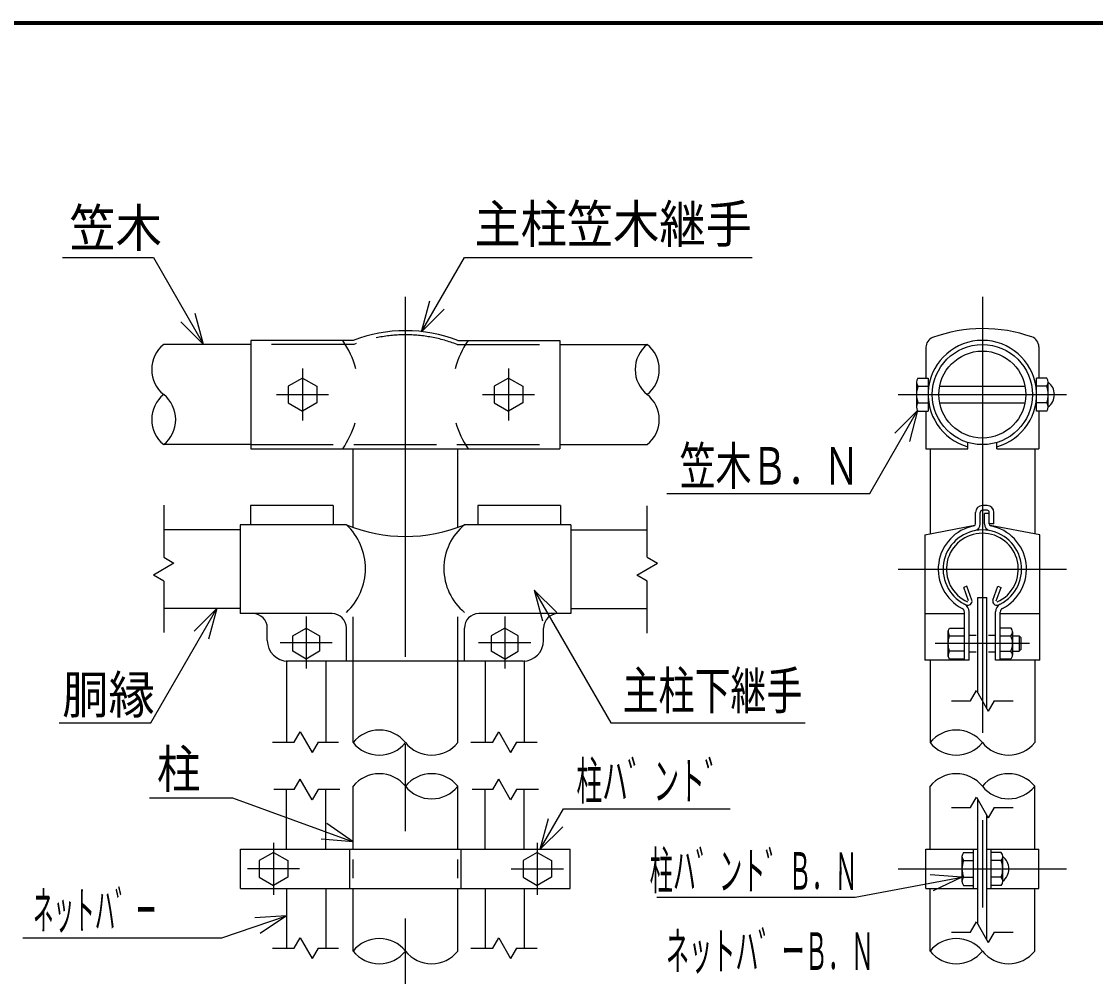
# Model space of a CAD drawing. Units: millimetres, scale not verified. Extents: x -4425 to 4425, y -3150 to 3150.
# Drawn here: x 975 to 2539, y 1534 to 2925 of the extents above; entities that cross this region are included whole.
import ezdxf
from ezdxf.enums import TextEntityAlignment as Align

# ---------------------------------------------------------------- set-up
doc = ezdxf.new("R2010")
doc.units = ezdxf.units.MM
doc.header["$LTSCALE"] = 20
doc.linetypes.add('DASHED', pattern=[7.5, 6, -1.5])
doc.linetypes.add('USER1', pattern=[50.8, 31.75, -6.35, 6.35, -6.35])
doc.layers.add('0-0_1', color=7, linetype='Continuous', lineweight=25)
doc.layers.add('0-5_WAKU', color=7, linetype='Continuous', lineweight=25)
doc.styles.add('ＭＳ ゴシック', font='')
doc.styles.get('ＭＳ ゴシック').set_extended_font_data('MS Gothic')

msp = doc.modelspace()

# ---------------------------------------------------------------- linework, layer by layer
at = {"layer": '0-0_1', "color": 2}
for p, q in [((1035.05, 2581.22), (1167.24, 2581.22)), ((1167.24, 2581.22), (1240.3, 2454.69)), ((1557.72, 2473.25), (1620.05, 2581.22)), ((1620.05, 2581.22), (2039.31, 2581.22)), ((1557.72, 2473.25), (1569.77, 2518.25)), ((1557.72, 2473.25), (1590.66, 2506.2)), ((1240.3, 2454.69), (1207.36, 2487.63)), ((1240.3, 2454.69), (1228.24, 2499.69)), ((2210.21, 2237.66), (2279.99, 2358.51)), ((2279.99, 2358.51), (2247.04, 2325.57)), ((2279.99, 2358.51), (2267.93, 2313.51)), ((1914.69, 2237.66), (2210.21, 2237.66)), ((1886.24, 2144.86), (1886.24, 2219.89)), ((1886.24, 2144.86), (1901.24, 2136.2)), ((1197.25, 2136.2), (1167.25, 2118.88)), ((1871.24, 2118.88), (1901.24, 2136.2)), ((1182.25, 2110.22), (1167.25, 2118.88)), ((1886.24, 2110.22), (1871.24, 2118.88)), ((1182.25, 2110.22), (1182.25, 2035.18)), ((1721.82, 2097.21), (1833.43, 1903.91)), ((1721.82, 2097.21), (1754.77, 2064.27)), ((1721.82, 2097.21), (1733.88, 2052.21)), ((1886.24, 2034.24), (1886.24, 2110.22)), ((1163.64, 1903.91), (1259.75, 2070.39)), ((1259.75, 2070.39), (1226.81, 2037.45)), ((1259.75, 2070.39), (1247.69, 2025.39)), ((2356.92, 1935.65), (2365.58, 1950.65)), ((2365.58, 1950.65), (2382.91, 1920.65)), ((2329.25, 1935.65), (2356.92, 1935.65)), ((2391.57, 1935.65), (2382.91, 1920.65)), ((2391.57, 1935.65), (2419.25, 1935.65)), ((1029.87, 1903.91), (1163.64, 1903.91)), ((1833.43, 1903.91), (2116.07, 1903.91)), ((1372.43, 1875.65), (1381.09, 1890.65)), ((1381.09, 1890.65), (1398.41, 1860.65)), ((1340.67, 1875.65), (1372.43, 1875.65)), ((1407.07, 1875.65), (1398.41, 1860.65)), ((1407.07, 1875.65), (1437, 1875.65)), ((1629.67, 1875.65), (1661.43, 1875.65)), ((1696.07, 1875.65), (1687.41, 1860.65)), ((1696.07, 1875.65), (1726, 1875.65)), ((1372.43, 1806.65), (1381.09, 1821.65)), ((1398.41, 1791.65), (1381.09, 1821.65)), ((1661.43, 1806.65), (1670.09, 1821.65)), ((1687.41, 1791.65), (1670.09, 1821.65)), ((1372.42, 1806.65), (1342.49, 1806.65)), ((1407.07, 1806.65), (1398.41, 1791.65)), ((1438.82, 1806.65), (1407.07, 1806.65)), ((1661.43, 1806.65), (1631.49, 1806.65)), ((1696.07, 1806.65), (1687.41, 1791.65)), ((1727.82, 1806.65), (1696.07, 1806.65)), ((1161.66, 1794.43), (1282.27, 1794.43)), ((1282.27, 1794.43), (1458.05, 1730.46)), ((2356.92, 1780.41), (2365.58, 1795.41)), ((2365.58, 1795.41), (2382.91, 1765.41)), ((1730.43, 1719.65), (1764.52, 1778.68)), ((1764.52, 1778.68), (2007.01, 1778.68)), ((2329.25, 1780.41), (2356.92, 1780.41)), ((2391.57, 1780.41), (2382.91, 1765.41)), ((2391.57, 1780.41), (2419.25, 1780.41)), ((1458.04, 1730.46), (1419.88, 1757.18)), ((1730.43, 1719.65), (1742.49, 1764.65)), ((1730.43, 1719.65), (1763.38, 1752.59)), ((1458.05, 1730.46), (1411.63, 1734.52)), ((2189.24, 1650.06), (2344.59, 1679.05)), ((2344.59, 1679.05), (2298.14, 1682.65)), ((2344.59, 1679.05), (2302.56, 1658.94)), ((1900.47, 1650.06), (2189.24, 1650.06)), ((1267.09, 1590.79), (1361.25, 1622.85)), ((1361.25, 1622.85), (1314.76, 1619.76)), ((1361.25, 1622.85), (1322.53, 1596.93)), ((2356.92, 1599.17), (2365.58, 1614.17)), ((2365.58, 1614.17), (2382.91, 1584.17)), ((2329.25, 1599.17), (2356.92, 1599.17)), ((2391.57, 1599.17), (2382.91, 1584.17)), ((2391.57, 1599.17), (2419.25, 1599.17)), ((976.93, 1590.79), (1267.09, 1590.79)), ((1372.43, 1575.65), (1381.09, 1590.65)), ((1381.09, 1590.65), (1398.41, 1560.65)), ((1661.43, 1575.65), (1670.09, 1590.65)), ((1670.09, 1590.65), (1687.41, 1560.65)), ((1340.67, 1575.65), (1372.43, 1575.65)), ((1407.07, 1575.65), (1398.41, 1560.65)), ((1407.07, 1575.65), (1437, 1575.65)), ((1629.67, 1575.65), (1661.43, 1575.65)), ((1696.07, 1575.65), (1687.41, 1560.65)), ((1696.07, 1575.65), (1726, 1575.65))]:
    msp.add_line(p, q, dxfattribs=at)
at = {"layer": '0-0_1', "color": 3, "linetype": 'USER1'}
for p, q in [((1534.24, 983.91), (1534.24, 2524.03)), ((2374.25, 2524.03), (2374.25, 986.99)), ((1384.24, 2419.76), (1384.24, 2343.82)), ((1684.25, 2419.76), (1684.25, 2343.82)), ((1346.28, 2381.79), (1422.21, 2381.79)), ((1646.28, 2381.79), (1722.21, 2381.79)), ((2251.82, 2381.79), (2496.67, 2381.79)), ((2251.82, 2127.54), (2496.67, 2127.54)), ((1389.75, 2058.65), (1389.75, 1982.71)), ((1678.75, 2058.65), (1678.75, 1982.71)), ((1351.78, 2020.68), (1427.72, 2020.68)), ((1640.78, 2020.68), (1716.71, 2020.68)), ((2443.07, 2019.25), (2305.42, 2019.25)), ((1342.24, 1729.12), (1342.24, 1653.18)), ((1726.24, 1729.12), (1726.24, 1653.18)), ((1380.21, 1691.15), (1304.28, 1691.15)), ((1688.28, 1691.15), (1764.21, 1691.15)), ((2251.82, 1691.15), (2496.67, 1691.15))]:
    msp.add_line(p, q, dxfattribs=at)
at = {"layer": '0-0_1'}
for p, q in [((1309.24, 2460.69), (1309.24, 2302.89)), ((1458.04, 2460.69), (1309.24, 2460.69)), ((1610.45, 2460.69), (1759.24, 2460.69)), ((1759.24, 2460.69), (1759.24, 2302.89)), ((1309.24, 2454.69), (1182.25, 2454.69)), ((1759.24, 2454.69), (1886.24, 2454.69)), ((2292.05, 2450.66), (2292.05, 2405.79)), ((2456.44, 2451.47), (2456.44, 2405.79)), ((1384.25, 2405.79), (1363.46, 2393.79)), ((1363.46, 2393.79), (1363.46, 2369.79)), ((1384.25, 2405.79), (1405.03, 2393.79)), ((1405.03, 2393.79), (1405.03, 2369.79)), ((1684.25, 2405.79), (1663.46, 2393.79)), ((1663.46, 2393.79), (1663.46, 2369.79)), ((1684.25, 2405.79), (1705.03, 2393.79)), ((1705.03, 2393.79), (1705.03, 2369.79)), ((2278.44, 2399.79), (2278.44, 2363.79)), ((2280.5, 2405.79), (2295.35, 2405.79)), ((2280.5, 2393.79), (2296.3, 2393.79)), ((2295.35, 2405.79), (2295.35, 2357.79)), ((2312.09, 2393.79), (2436.4, 2393.79)), ((2467.99, 2393.79), (2452.19, 2393.79)), ((2453.14, 2357.79), (2453.14, 2405.79)), ((2467.99, 2405.79), (2453.14, 2405.79)), ((2470.05, 2363.79), (2470.05, 2399.79)), ((1363.46, 2369.79), (1384.25, 2357.79)), ((1405.03, 2369.79), (1384.24, 2357.79)), ((1663.46, 2369.79), (1684.25, 2357.79)), ((1705.03, 2369.79), (1684.25, 2357.79)), ((2280.5, 2369.79), (2296.3, 2369.79)), ((2312.09, 2369.79), (2436.4, 2369.79)), ((2467.99, 2369.79), (2452.19, 2369.79)), ((2280.5, 2357.79), (2295.35, 2357.79)), ((2292.05, 2357.79), (2292.05, 2302.89)), ((2467.99, 2357.79), (2453.14, 2357.79)), ((2456.44, 2357.79), (2456.44, 2302.89)), ((1309.24, 2308.89), (1182.25, 2308.89)), ((1309.24, 2302.89), (1759.24, 2302.89)), ((1458.04, 2189.2), (1458.04, 2302.89)), ((1610.45, 2189.2), (1610.45, 2302.89)), ((1759.24, 2308.89), (1886.24, 2308.89)), ((2292.05, 2302.89), (2353.25, 2302.89)), ((2298.04, 2302.89), (2298.04, 2178.96)), ((2353.25, 2302.89), (2353.25, 2311.98)), ((2395.24, 2302.89), (2395.24, 2311.98)), ((2395.24, 2302.89), (2456.44, 2302.89)), ((2450.45, 2302.89), (2450.45, 2178.86)), ((1428.97, 2220.18), (1308.65, 2220.18)), ((1308.65, 2220.18), (1308.65, 2192.21)), ((1428.97, 2220.18), (1428.97, 2192.21)), ((1759.84, 2220.18), (1639.52, 2220.18)), ((1639.52, 2220.18), (1639.52, 2192.21)), ((1759.84, 2220.18), (1759.84, 2192.21)), ((2364.32, 2193.51), (2364.32, 2210.26)), ((2371.24, 2193.35), (2371.24, 2210.26)), ((2381.16, 2220.18), (2374.25, 2220.18)), ((2381.16, 2213.26), (2374.25, 2213.26)), ((2384.17, 2208.75), (2377.25, 2208.75)), ((2377.25, 2193.36), (2377.25, 2208.75)), ((2384.17, 2193.51), (2384.17, 2210.25)), ((2391.09, 2193.71), (2391.09, 2210.25)), ((1448.35, 2192.19), (1293.61, 2192.21)), ((1293.61, 2192.21), (1293.61, 2062.87)), ((1774.88, 2192.21), (1620.14, 2192.21)), ((1774.88, 2192.21), (1774.88, 2062.87)), ((2290.32, 2177.49), (2363.44, 2191.38)), ((2391.09, 2193.71), (2384.17, 2193.71)), ((2458.17, 2177.42), (2385.44, 2191.05)), ((1293.61, 2184.69), (1182.25, 2184.69)), ((1774.88, 2184.69), (1886.24, 2184.69)), ((2290.32, 2177.49), (2290.32, 2127.54)), ((2458.17, 2127.54), (2458.17, 2177.42)), ((2290.32, 2127.54), (2290.32, 1995.19)), ((2458.17, 1995.19), (2458.17, 2127.54)), ((2351.61, 2102.74), (2347.09, 2101.09)), ((2354.31, 2081.27), (2347.09, 2101.09)), ((2359.06, 2082.27), (2351.61, 2102.73)), ((2389.43, 2082.27), (2396.88, 2102.73)), ((2394.19, 2081.27), (2401.4, 2101.09)), ((2396.88, 2102.74), (2401.4, 2101.09)), ((2367.5, 1947.34), (2367.5, 2086.14)), ((2367.5, 2086.14), (2380.99, 2086.14)), ((2380.99, 1923.96), (2380.99, 2086.14)), ((1293.61, 2070.39), (1182.25, 2070.39)), ((1774.88, 2070.39), (1886.24, 2070.39)), ((2348.23, 1995.19), (2348.23, 2065.03)), ((2355.14, 1995.19), (2355.14, 2065.2)), ((2393.35, 1995.19), (2393.34, 2065.2)), ((2400.26, 1995.19), (2400.26, 2065.03)), ((1427.31, 2062.87), (1293.61, 2062.87)), ((1458.04, 1875.02), (1458.04, 2058.39)), ((1610.45, 1875.02), (1610.45, 2058.39)), ((1774.88, 2062.87), (1641.18, 2062.87)), ((2290.32, 2062.87), (2348.23, 2062.87)), ((2400.26, 2062.87), (2458.17, 2062.87)), ((1333.11, 2023.76), (1333.11, 2041.81)), ((1370.19, 2030.54), (1389.75, 2041.83)), ((1389.75, 2041.83), (1409.3, 2030.54)), ((1448.37, 1993.69), (1448.37, 2041.81)), ((1620.12, 1993.69), (1620.12, 2041.81)), ((1678.75, 2041.83), (1659.19, 2030.54)), ((1698.3, 2030.54), (1678.75, 2041.83)), ((1735.38, 2023.76), (1735.38, 2041.81)), ((2324.23, 2037.81), (2326.53, 2041.81)), ((2324.23, 2000.69), (2324.23, 2037.81)), ((2326.53, 2041.81), (2348.23, 2041.81)), ((2416.1, 2041.81), (2400.11, 2041.81)), ((2418.16, 2036.07), (2418.16, 2002.54)), ((1370.19, 2007.97), (1370.19, 2030.54)), ((1409.3, 2030.54), (1409.3, 2007.97)), ((1659.19, 2030.54), (1659.19, 2007.97)), ((1698.3, 2007.97), (1698.3, 2030.54)), ((2326.03, 2030.53), (2348.23, 2030.53)), ((2355.14, 2031.29), (2365.22, 2031.29)), ((2383.27, 2031.29), (2393.35, 2031.29)), ((2400.11, 2030.52), (2415.66, 2030.52)), ((2418.16, 2030.52), (2427.79, 2030.52)), ((2430.19, 2028.12), (2430.19, 2010.39)), ((1389.75, 1996.68), (1370.19, 2007.97)), ((1409.3, 2007.97), (1389.75, 1996.68)), ((1678.75, 1996.68), (1659.19, 2007.96)), ((1678.75, 1996.68), (1698.3, 2007.97)), ((2348.23, 2007.97), (2326.03, 2007.97)), ((2355.14, 2007.22), (2365.22, 2007.22)), ((2383.27, 2007.22), (2393.35, 2007.22)), ((2400.11, 2007.98), (2415.7, 2007.98)), ((2418.16, 2007.98), (2427.79, 2007.98)), ((2427.79, 2007.98), (2430.19, 2010.39)), ((1361.25, 1994.62), (1361.25, 1875.65)), ((1705.3, 1993.69), (1362.95, 1993.69)), ((1418.25, 1993.69), (1418.25, 1875.65)), ((1650.25, 1993.69), (1650.25, 1875.65)), ((1707.25, 1994.62), (1707.25, 1875.65)), ((2355.14, 1995.19), (2290.32, 1995.19)), ((2298.04, 1995.19), (2298.04, 1875.02)), ((2326.53, 1996.7), (2324.23, 2000.69)), ((2348.23, 1996.7), (2326.53, 1996.7)), ((2458.17, 1995.19), (2393.35, 1995.19)), ((2415.27, 1996.69), (2400.11, 1996.69)), ((2450.45, 1995.19), (2450.45, 1875.02)), ((1361.25, 1719.65), (1361.25, 1806.65)), ((1418.25, 1719.65), (1418.25, 1806.65)), ((1458.05, 1719.65), (1458.05, 1811.41)), ((1610.45, 1719.65), (1610.45, 1811.41)), ((1650.25, 1719.65), (1650.25, 1806.65)), ((1707.25, 1719.65), (1707.25, 1806.65)), ((2298.05, 1719.65), (2298.05, 1811.41)), ((2450.45, 1719.65), (2450.45, 1811.41)), ((2367.5, 1610.87), (2367.5, 1792.1)), ((2381, 1587.48), (2381, 1768.71)), ((1294.24, 1719.65), (1774.24, 1719.65)), ((1294.24, 1662.65), (1294.24, 1719.65)), ((1342.24, 1715.15), (1321.46, 1703.15)), ((1342.24, 1715.15), (1363.03, 1703.15)), ((1453.24, 1662.65), (1453.24, 1719.65)), ((1615.25, 1662.65), (1615.25, 1719.65)), ((1726.24, 1715.15), (1705.46, 1703.15)), ((1726.24, 1715.15), (1747.03, 1703.15)), ((1774.24, 1662.65), (1774.24, 1719.65)), ((2292.05, 1719.65), (2367.5, 1719.65)), ((2292.05, 1662.65), (2292.05, 1719.65)), ((2344.59, 1709.15), (2344.59, 1673.15)), ((2346.65, 1715.15), (2361.5, 1715.15)), ((2361.5, 1662.65), (2361.5, 1719.65)), ((2381, 1719.65), (2456.45, 1719.65)), ((2387, 1662.65), (2387, 1719.65)), ((2401.84, 1715.15), (2387, 1715.15)), ((2403.9, 1673.15), (2403.9, 1709.15)), ((2456.45, 1662.65), (2456.45, 1719.65)), ((1321.46, 1703.15), (1321.46, 1679.15)), ((1363.03, 1703.15), (1363.03, 1679.15)), ((1747.03, 1703.15), (1747.03, 1679.15)), ((2346.65, 1703.15), (2361.5, 1703.15)), ((2401.84, 1703.15), (2387, 1703.15)), ((1321.46, 1679.15), (1342.25, 1667.15)), ((1363.03, 1679.15), (1342.24, 1667.15)), ((1747.03, 1679.15), (1726.24, 1667.15)), ((2346.65, 1679.15), (2361.5, 1679.15)), ((2401.84, 1679.15), (2387, 1679.15)), ((1294.24, 1662.65), (1774.24, 1662.65)), ((1361.25, 1662.65), (1361.25, 1575.65)), ((1418.25, 1662.65), (1418.25, 1575.65)), ((1458.05, 1571.41), (1458.05, 1662.65)), ((1610.45, 1571.41), (1610.45, 1662.65)), ((1650.25, 1662.65), (1650.25, 1575.65)), ((1707.25, 1662.65), (1707.25, 1575.65)), ((2292.05, 1662.65), (2367.5, 1662.65)), ((2298.05, 1571.41), (2298.05, 1662.65)), ((2346.65, 1667.15), (2361.5, 1667.15)), ((2381, 1662.65), (2456.45, 1662.65)), ((2401.84, 1667.15), (2387, 1667.15)), ((2450.45, 1571.41), (2450.45, 1662.65))]:
    msp.add_line(p, q, dxfattribs=at)
at = {"layer": '0-0_1', "color": 8, "linetype": 'DASHED'}
for p, q in [((1459.16, 2454.69), (1309.24, 2454.69)), ((1609.33, 2454.69), (1759.24, 2454.69)), ((1309.24, 2308.89), (1759.24, 2308.89)), ((1458.05, 1677.65), (1458.05, 1704.65)), ((1610.45, 1677.65), (1610.45, 1704.65))]:
    msp.add_line(p, q, dxfattribs=at)
at = {"layer": '0-0_1', "color": 2}
for points in [[(1182.25, 2220.84), (1182.25, 2144.86), (1197.25, 2136.2)], [(1661.43, 1875.65), (1670.09, 1890.65), (1687.41, 1860.65)]]:
    msp.add_lwpolyline(points, dxfattribs=at)
at = {"layer": '0-0_1'}
for points in [[(2430.19, 2028.12), (2427.79, 2030.52), (2427.79, 2007.98)], [(1705.46, 1703.15), (1705.46, 1679.15), (1726.24, 1667.15)]]:
    msp.add_lwpolyline(points, dxfattribs=at)
for radius in [72.9, 63.3]:
    msp.add_circle((2374.25, 2381.79), radius, dxfattribs=at)
for centre, radius, start, end in [((1534.24, 2261.83), 212.95, 69.03345, 110.9667), ((2375.37, 2264.37), 213.42, 70.54896, 110.14153), ((1325.35, 2381.79), 141.69, 15.3674, 33.83771), ((1743.14, 2381.79), 141.69, 146.16244, 164.63274), ((2307.05, 2450.66), 15, 110.14153, 180), ((2374.25, 2381.79), 78.9, 285.43582, 254.56419), ((2441.44, 2451.47), 15, 0, 70.54896), ((1211.47, 2418.24), 46.72, 128.71809, 231.2822), ((1915.46, 2418.24), 46.72, 128.71809, 231.2822), ((1857.02, 2418.24), 46.72, 308.71795, 51.28205), ((2288.21, 2399.79), 9.77, 142.12123, 217.87906), ((2314.44, 2381.79), 36, 160.5289, 199.47138), ((2460.28, 2399.79), 9.77, 322.12109, 37.87891), ((2434.05, 2381.79), 36, 340.52876, 19.47124), ((2456.55, 2381.79), 22.5, 306.86985, 53.13015), ((1211.47, 2345.34), 46.72, 128.71809, 231.2822), ((1153.03, 2345.34), 46.72, 308.71795, 51.28205), ((1857.02, 2345.34), 46.72, 308.71795, 51.28205), ((2288.21, 2363.79), 9.77, 142.12123, 217.87906), ((2460.28, 2363.79), 9.77, 322.12109, 37.87891), ((1325.35, 2381.79), 141.69, 326.16229, 343.14703), ((1743.14, 2381.79), 141.69, 196.85282, 213.83756), ((2374.25, 2210.26), 9.93, 90, 180), ((2374.25, 2210.26), 3.01, 90, 180), ((2381.16, 2210.25), 9.93, 0, 90), ((2381.16, 2210.25), 3.01, 0, 90), ((1388.55, 2128.42), 87.42, 313.11304, 46.84253), ((1534.22, 2400.2), 225.04, 247.56669, 292.44657), ((1672.94, 2128.49), 82.75, 129.64224, 230.53066), ((2374.25, 2127.54), 64.22, 101.09585, 242.86295), ((2361.31, 2193.51), 3.01, 281.09534, 0), ((2361.31, 2193.36), 9.93, 281.12048, 0), ((2387.18, 2193.36), 9.93, 180, 258.88393), ((2387.18, 2193.51), 3.01, 180, 258.90917), ((2374.25, 2127.54), 64.22, 297.13473, 78.90888), ((2374.25, 2127.54), 57.15, 90.00128, 242.80055), ((2374.25, 2127.54), 52.34, 294.33505, 245.82558), ((2374.25, 2127.54), 57.15, 297.19772, 90.00128), ((2353.19, 2081), 6.02, 245.55103, 10.6546), ((2395.3, 2080.97), 6.02, 169.34531, 287.95501), ((2342.21, 2065.03), 6.02, 0, 62.86319), ((2342.21, 2065.2), 12.93, 0, 62.80017), ((2406.28, 2065.2), 12.93, 117.19772, 180), ((2406.28, 2065.03), 6.02, 117.1347, 180), ((1312.06, 2041.81), 21.05, 0, 90), ((1427.31, 2041.81), 21.05, 0, 90), ((1641.18, 2041.81), 21.05, 90, 180), ((1756.43, 2041.81), 21.05, 90, 180), ((2359.97, 2042.83), 36.09, 187.97958, 199.90953), ((2410.04, 2036.4), 8.12, 313.6954, 41.82075), ((1363.19, 2023.76), 30.08, 180, 270), ((1705.3, 2023.76), 30.08, 270, 0), ((2360.34, 2019.25), 36.12, 161.80096, 198.19904), ((2391.63, 2019.2), 26.56, 335.14081, 25.22754), ((2359.97, 1995.68), 36.09, 160.09047, 172.02042), ((2410.82, 2002.53), 7.34, 307.30571, 49.067), ((1496.14, 1844.48), 48.83, 38.71757, 141.28167), ((2336.15, 1844.48), 48.83, 38.71787, 141.28198), ((1496.15, 1905.56), 48.83, 218.71771, 321.28182), ((1572.35, 1905.56), 48.83, 218.71771, 321.28182), ((2336.15, 1905.56), 48.83, 218.71802, 321.28213), ((2412.35, 1905.56), 48.83, 218.71802, 321.28213), ((1496.15, 1780.87), 48.83, 38.71802, 141.28213), ((1572.35, 1780.87), 48.83, 38.71802, 141.28213), ((2336.15, 1780.87), 48.83, 38.71802, 141.28213), ((2412.35, 1780.87), 48.83, 38.71802, 141.28213), ((1572.35, 1841.95), 48.83, 218.71787, 321.28198), ((2412.35, 1841.95), 48.83, 218.71787, 321.28198), ((2354.36, 1709.15), 9.77, 142.12123, 217.87906), ((2394.13, 1709.15), 9.77, 322.12109, 37.87891), ((2390.4, 1691.15), 22.5, 306.86985, 53.13015), ((2380.59, 1691.15), 36, 160.5289, 199.47138), ((2367.9, 1691.15), 36, 340.52876, 19.47124), ((2354.36, 1673.15), 9.77, 142.12123, 217.87906), ((2394.13, 1673.15), 9.77, 322.12109, 37.87891), ((1496.15, 1540.87), 48.83, 38.71802, 141.28213), ((2336.15, 1540.87), 48.83, 38.71802, 141.28213), ((1496.15, 1601.95), 48.83, 218.71787, 321.28198), ((1572.35, 1601.95), 48.83, 218.71787, 321.28198), ((2336.15, 1601.95), 48.83, 218.71787, 321.28198), ((2412.35, 1601.95), 48.83, 218.71787, 321.28198)]:
    msp.add_arc(centre, radius, start, end, dxfattribs=at)
at = {"layer": '0-0_1', "color": 8, "linetype": 'DASHED'}
msp.add_arc((1534.24, 2261.83), 206.95, 68.7282, 111.27195, dxfattribs=at)
at = {"layer": '0-5_WAKU'}
msp.add_line((-4047.8, 2923.03), (4198.2, 2923.03), dxfattribs=at)
msp.add_lwpolyline([(-4049.8, 2925.03), (4200.2, 2925.03), (4200.2, -2924.97), (-4049.8, -2924.97)], close=True, dxfattribs=at)
msp.add_lwpolyline([(-4045.8, -2920.97), (-4045.8, 2921.03), (4196.2, 2921.03)], dxfattribs=at)

# ---------------------------------------------------------------- texts
at = {"layer": '0-0_1', "style": 'ＭＳ ゴシック'}
for s, width, p in [('笠木', 0.9, (1045.03, 2580.57)), ('主柱笠木継手', 0.9, (1634.63, 2586.25)), ('笠木Ｂ．Ｎ', 0.7, (1933.45, 2234.01)), ('主柱下継手', 0.7, (1850.43, 1906.97)), ('胴縁', 0.9, (1034.56, 1901.02)), ('柱', 0.85, (1172.35, 1792.56)), ('柱ハ゛ント゛', 0.5, (1783.22, 1775.47)), ('ネットハ゛ー', 0.4, (991.99, 1587.01)), ('ネットハ゛ーＢ．Ｎ', 0.45, (1913.55, 1527.54))]:
    msp.add_text(s, height=54.84, dxfattribs=dict(at, width=width)).set_placement(p, align=Align.BOTTOM_LEFT)
at = {"layer": '0-0_1', "style": 'ＭＳ ゴシック', "width": 0.45}
msp.add_text('柱ハ゛ント゛Ｂ．Ｎ', height=54.84, rotation=359.816, dxfattribs=at).set_placement((1889.85, 1644.91), align=Align.BOTTOM_LEFT)

doc.saveas('drawing.dxf')
